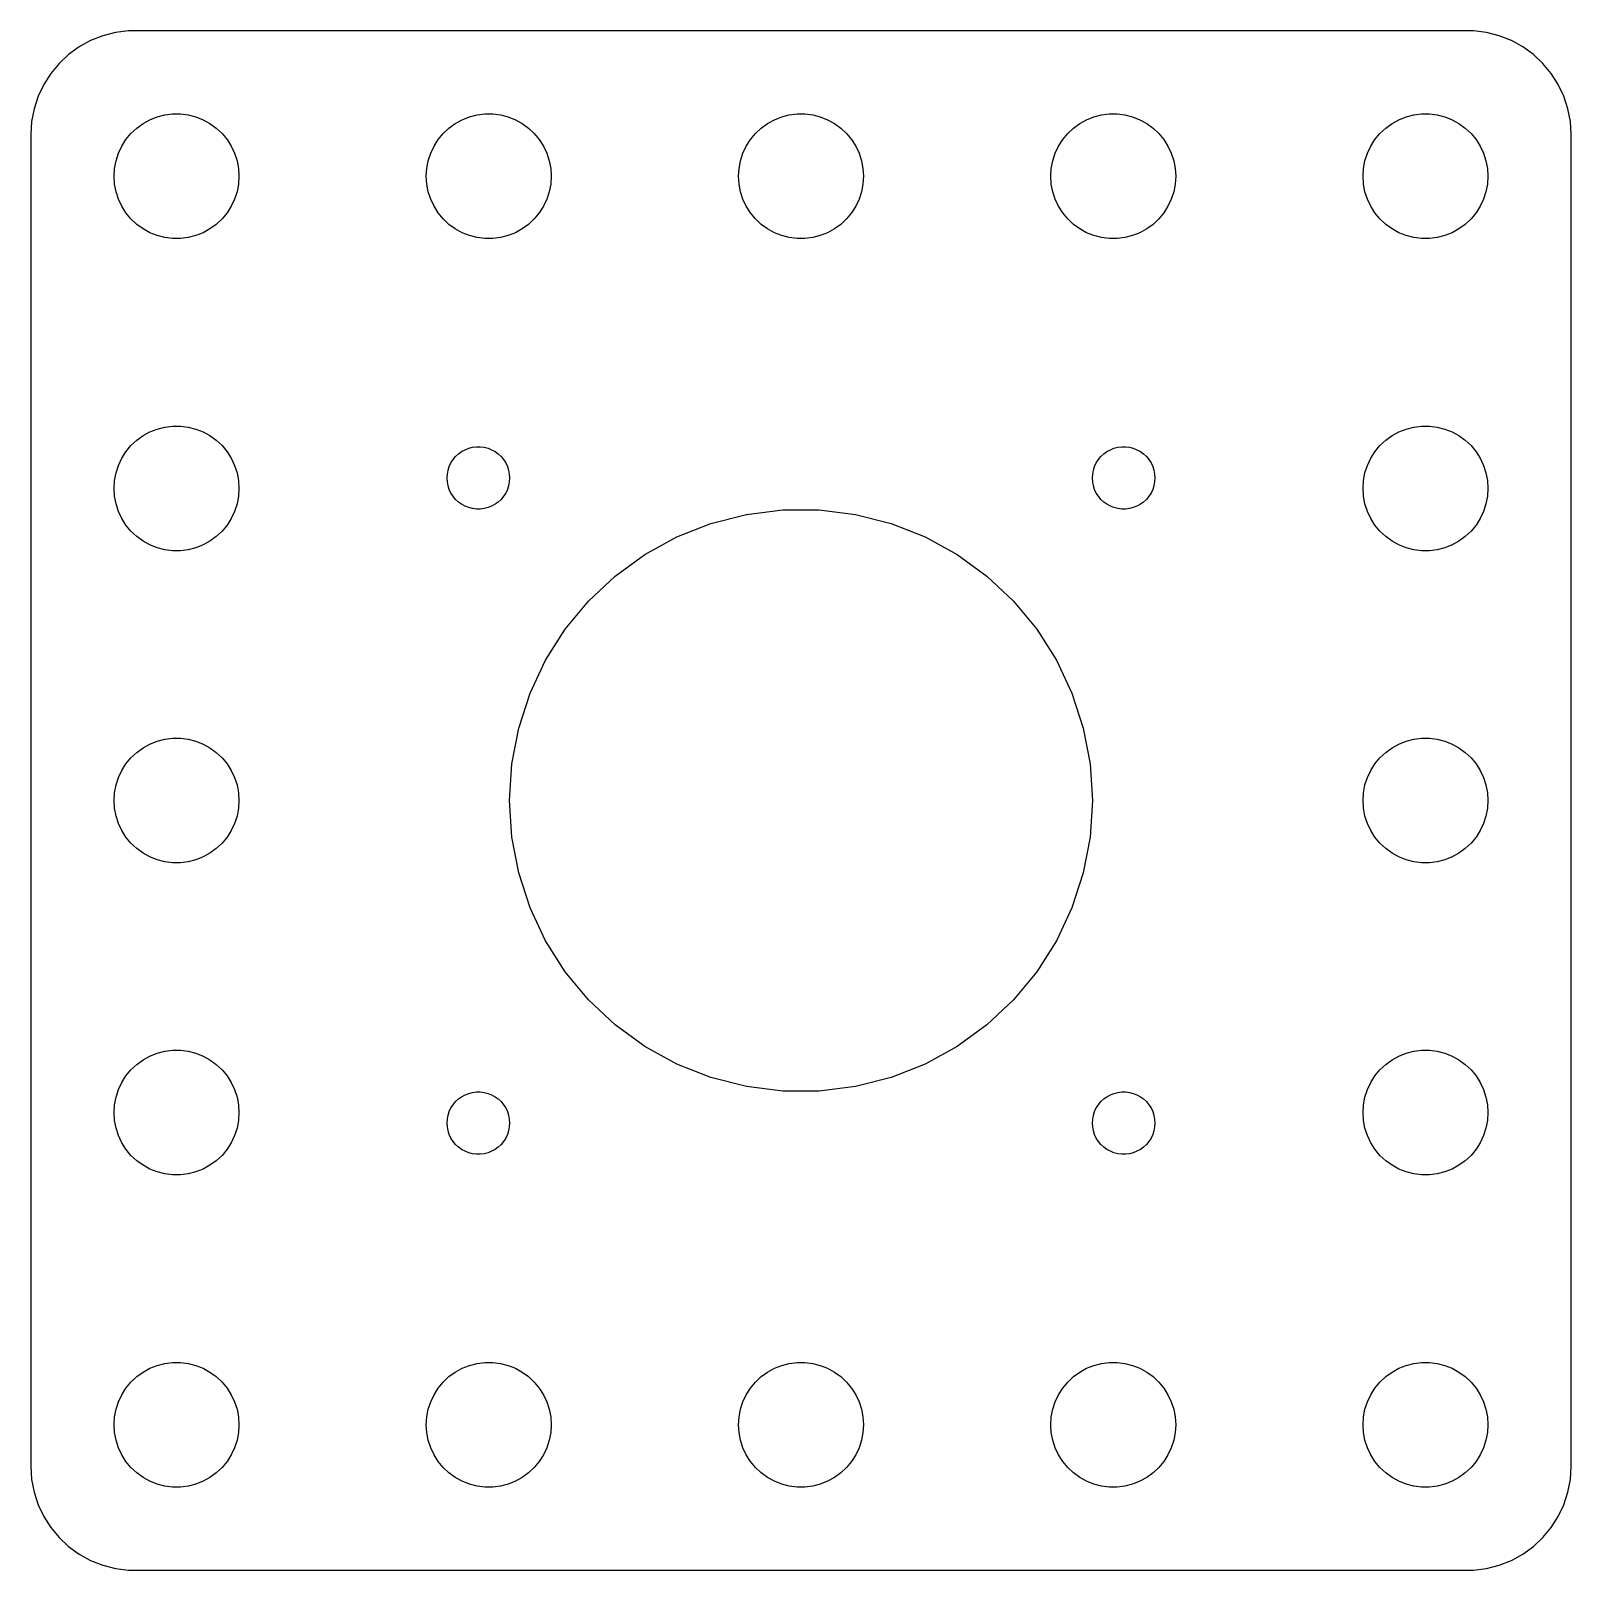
# Model space of a CAD drawing. Header units: metres. Extents: x -37 to 37, y 47 to 121.
import ezdxf

# ---------------------------------------------------------------- set-up
doc = ezdxf.new("R2010")
doc.units = ezdxf.units.M

msp = doc.modelspace()

# ---------------------------------------------------------------- linework, layer by layer
for p, q in [((-33.5451, 120.755), (-34.1289, 120.524)), ((-32.9369, 120.911), (-33.5451, 120.755)), ((-32.3139, 120.99), (-32.9369, 120.911)), ((32.3139, 120.99), (-32.3139, 120.99)), ((32.9369, 120.911), (32.3139, 120.99)), ((33.5451, 120.755), (32.9369, 120.911)), ((34.1289, 120.524), (33.5451, 120.755)), ((-34.6791, 120.222), (-35.1871, 119.853)), ((-34.1289, 120.524), (-34.6791, 120.222)), ((34.6791, 120.222), (34.1289, 120.524)), ((35.1871, 119.853), (34.6791, 120.222)), ((-35.6448, 119.423), (-36.0451, 118.939)), ((-35.1871, 119.853), (-35.6448, 119.423)), ((35.6448, 119.423), (35.1871, 119.853)), ((36.0451, 118.939), (35.6448, 119.423)), ((-36.3815, 118.409), (-36.6489, 117.841)), ((-36.0451, 118.939), (-36.3815, 118.409)), ((36.3815, 118.409), (36.0451, 118.939)), ((36.6489, 117.841), (36.3815, 118.409)), ((-36.6489, 117.841), (-36.8429, 117.243)), ((36.8429, 117.243), (36.6489, 117.841)), ((-36.8429, 117.243), (-36.9606, 116.627)), ((-30.927, 116.853), (-30.5621, 116.947)), ((-30.5621, 116.947), (-30.1884, 116.994)), ((-30.1884, 116.994), (-29.8116, 116.994)), ((-29.8116, 116.994), (-29.4379, 116.947)), ((-29.4379, 116.947), (-29.0729, 116.853)), ((-15.927, 116.853), (-15.5621, 116.947)), ((-15.5621, 116.947), (-15.1884, 116.994)), ((-15.1884, 116.994), (-14.8116, 116.994)), ((-14.8116, 116.994), (-14.4379, 116.947)), ((-14.4379, 116.947), (-14.0729, 116.853)), ((-0.92705, 116.853), (-0.56213, 116.947)), ((-0.56213, 116.947), (-0.18837, 116.994)), ((-0.18837, 116.994), (0.18837, 116.994)), ((0.18837, 116.994), (0.56213, 116.947)), ((0.56213, 116.947), (0.92705, 116.853)), ((14.0729, 116.853), (14.4379, 116.947)), ((14.4379, 116.947), (14.8116, 116.994)), ((14.8116, 116.994), (15.1884, 116.994)), ((15.1884, 116.994), (15.5621, 116.947)), ((15.5621, 116.947), (15.927, 116.853)), ((29.0729, 116.853), (29.4379, 116.947)), ((29.4379, 116.947), (29.8116, 116.994)), ((29.8116, 116.994), (30.1884, 116.994)), ((30.1884, 116.994), (30.5621, 116.947)), ((30.5621, 116.947), (30.927, 116.853)), ((36.9606, 116.627), (36.8429, 117.243)), ((-36.9606, 116.627), (-37, 116)), ((-32.1869, 116.054), (-31.9123, 116.312)), ((-31.9123, 116.312), (-31.6075, 116.533)), ((-31.6075, 116.533), (-31.2773, 116.714)), ((-31.2773, 116.714), (-30.927, 116.853)), ((-29.0729, 116.853), (-28.7227, 116.714)), ((-28.7227, 116.714), (-28.3925, 116.533)), ((-28.3925, 116.533), (-28.0877, 116.312)), ((-28.0877, 116.312), (-27.8131, 116.054)), ((-17.1869, 116.054), (-16.9123, 116.312)), ((-16.9123, 116.312), (-16.6075, 116.533)), ((-16.6075, 116.533), (-16.2773, 116.714)), ((-16.2773, 116.714), (-15.927, 116.853)), ((-14.0729, 116.853), (-13.7227, 116.714)), ((-13.7227, 116.714), (-13.3925, 116.533)), ((-13.3925, 116.533), (-13.0877, 116.312)), ((-13.0877, 116.312), (-12.8131, 116.054)), ((-2.1869, 116.054), (-1.91226, 116.312)), ((-1.91226, 116.312), (-1.60747, 116.533)), ((-1.60747, 116.533), (-1.27733, 116.714)), ((-1.27733, 116.714), (-0.92705, 116.853)), ((0.92705, 116.853), (1.27733, 116.714)), ((1.27733, 116.714), (1.60747, 116.533)), ((1.60747, 116.533), (1.91226, 116.312)), ((1.91226, 116.312), (2.1869, 116.054)), ((12.8131, 116.054), (13.0877, 116.312)), ((13.0877, 116.312), (13.3925, 116.533)), ((13.3925, 116.533), (13.7227, 116.714)), ((13.7227, 116.714), (14.0729, 116.853)), ((15.927, 116.853), (16.2773, 116.714)), ((16.2773, 116.714), (16.6075, 116.533)), ((16.6075, 116.533), (16.9123, 116.312)), ((16.9123, 116.312), (17.1869, 116.054)), ((27.8131, 116.054), (28.0877, 116.312)), ((28.0877, 116.312), (28.3925, 116.533)), ((28.3925, 116.533), (28.7227, 116.714)), ((28.7227, 116.714), (29.0729, 116.853)), ((30.927, 116.853), (31.2773, 116.714)), ((31.2773, 116.714), (31.6075, 116.533)), ((31.6075, 116.533), (31.9123, 116.312)), ((31.9123, 116.312), (32.1869, 116.054)), ((37, 116), (36.9606, 116.627)), ((-37, 116), (-37, 52)), ((-32.7893, 115.104), (-32.6289, 115.445)), ((-32.6289, 115.445), (-32.427, 115.763)), ((-32.427, 115.763), (-32.1869, 116.054)), ((-27.8131, 116.054), (-27.5729, 115.763)), ((-27.5729, 115.763), (-27.3711, 115.445)), ((-27.3711, 115.445), (-27.2107, 115.104)), ((-17.7893, 115.104), (-17.6289, 115.445)), ((-17.6289, 115.445), (-17.427, 115.763)), ((-17.427, 115.763), (-17.1869, 116.054)), ((-12.8131, 116.054), (-12.5729, 115.763)), ((-12.5729, 115.763), (-12.3711, 115.445)), ((-12.3711, 115.445), (-12.2107, 115.104)), ((-2.78932, 115.104), (-2.62891, 115.445)), ((-2.62891, 115.445), (-2.42705, 115.763)), ((-2.42705, 115.763), (-2.1869, 116.054)), ((2.1869, 116.054), (2.42705, 115.763)), ((2.42705, 115.763), (2.62891, 115.445)), ((2.62891, 115.445), (2.78932, 115.104)), ((12.2107, 115.104), (12.3711, 115.445)), ((12.3711, 115.445), (12.5729, 115.763)), ((12.5729, 115.763), (12.8131, 116.054)), ((17.1869, 116.054), (17.427, 115.763)), ((17.427, 115.763), (17.6289, 115.445)), ((17.6289, 115.445), (17.7893, 115.104)), ((27.2107, 115.104), (27.3711, 115.445)), ((27.3711, 115.445), (27.5729, 115.763)), ((27.5729, 115.763), (27.8131, 116.054)), ((32.1869, 116.054), (32.427, 115.763)), ((32.427, 115.763), (32.6289, 115.445)), ((32.6289, 115.445), (32.7893, 115.104)), ((37, 52), (37, 116)), ((-32.9763, 114.376), (-32.9057, 114.746)), ((-32.9057, 114.746), (-32.7893, 115.104)), ((-27.2107, 115.104), (-27.0942, 114.746)), ((-27.0942, 114.746), (-27.0237, 114.376)), ((-17.9763, 114.376), (-17.9057, 114.746)), ((-17.9057, 114.746), (-17.7893, 115.104)), ((-12.2107, 115.104), (-12.0942, 114.746)), ((-12.0942, 114.746), (-12.0237, 114.376)), ((-2.97633, 114.376), (-2.90575, 114.746)), ((-2.90575, 114.746), (-2.78932, 115.104)), ((2.78932, 115.104), (2.90575, 114.746)), ((2.90575, 114.746), (2.97633, 114.376)), ((12.0237, 114.376), (12.0942, 114.746)), ((12.0942, 114.746), (12.2107, 115.104)), ((17.7893, 115.104), (17.9057, 114.746)), ((17.9057, 114.746), (17.9763, 114.376)), ((27.0237, 114.376), (27.0942, 114.746)), ((27.0942, 114.746), (27.2107, 115.104)), ((32.7893, 115.104), (32.9057, 114.746)), ((32.9057, 114.746), (32.9763, 114.376)), ((-33, 114), (-32.9763, 114.376)), ((-32.9763, 113.624), (-33, 114)), ((-27.0237, 114.376), (-27, 114)), ((-27, 114), (-27.0237, 113.624)), ((-18, 114), (-17.9763, 114.376)), ((-17.9763, 113.624), (-18, 114)), ((-12.0237, 114.376), (-12, 114)), ((-12, 114), (-12.0237, 113.624)), ((-3, 114), (-2.97633, 114.376)), ((-2.97633, 113.624), (-3, 114)), ((2.97633, 114.376), (3, 114)), ((3, 114), (2.97633, 113.624)), ((12, 114), (12.0237, 114.376)), ((12.0237, 113.624), (12, 114)), ((17.9763, 114.376), (18, 114)), ((18, 114), (17.9763, 113.624)), ((27, 114), (27.0237, 114.376)), ((27.0237, 113.624), (27, 114)), ((32.9763, 114.376), (33, 114)), ((33, 114), (32.9763, 113.624)), ((-32.9057, 113.254), (-32.9763, 113.624)), ((-32.7893, 112.896), (-32.9057, 113.254)), ((-27.0942, 113.254), (-27.2107, 112.896)), ((-27.0237, 113.624), (-27.0942, 113.254)), ((-17.9057, 113.254), (-17.9763, 113.624)), ((-17.7893, 112.896), (-17.9057, 113.254)), ((-12.0942, 113.254), (-12.2107, 112.896)), ((-12.0237, 113.624), (-12.0942, 113.254)), ((-2.90575, 113.254), (-2.97633, 113.624)), ((-2.78932, 112.896), (-2.90575, 113.254)), ((2.90575, 113.254), (2.78932, 112.896)), ((2.97633, 113.624), (2.90575, 113.254)), ((12.0942, 113.254), (12.0237, 113.624)), ((12.2107, 112.896), (12.0942, 113.254)), ((17.9057, 113.254), (17.7893, 112.896)), ((17.9763, 113.624), (17.9057, 113.254)), ((27.0942, 113.254), (27.0237, 113.624)), ((27.2107, 112.896), (27.0942, 113.254)), ((32.9057, 113.254), (32.7893, 112.896)), ((32.9763, 113.624), (32.9057, 113.254)), ((-32.6289, 112.555), (-32.7893, 112.896)), ((-32.427, 112.237), (-32.6289, 112.555)), ((-27.3711, 112.555), (-27.5729, 112.237)), ((-27.2107, 112.896), (-27.3711, 112.555)), ((-17.6289, 112.555), (-17.7893, 112.896)), ((-17.427, 112.237), (-17.6289, 112.555)), ((-12.3711, 112.555), (-12.5729, 112.237)), ((-12.2107, 112.896), (-12.3711, 112.555)), ((-2.62891, 112.555), (-2.78932, 112.896)), ((-2.42705, 112.237), (-2.62891, 112.555)), ((2.62891, 112.555), (2.42705, 112.237)), ((2.78932, 112.896), (2.62891, 112.555)), ((12.3711, 112.555), (12.2107, 112.896)), ((12.5729, 112.237), (12.3711, 112.555)), ((17.6289, 112.555), (17.427, 112.237)), ((17.7893, 112.896), (17.6289, 112.555)), ((27.3711, 112.555), (27.2107, 112.896)), ((27.5729, 112.237), (27.3711, 112.555)), ((32.6289, 112.555), (32.427, 112.237)), ((32.7893, 112.896), (32.6289, 112.555)), ((-32.1869, 111.946), (-32.427, 112.237)), ((-31.9123, 111.688), (-32.1869, 111.946)), ((-27.8131, 111.946), (-28.0877, 111.688)), ((-27.5729, 112.237), (-27.8131, 111.946)), ((-17.1869, 111.946), (-17.427, 112.237)), ((-16.9123, 111.688), (-17.1869, 111.946)), ((-12.8131, 111.946), (-13.0877, 111.688)), ((-12.5729, 112.237), (-12.8131, 111.946)), ((-2.1869, 111.946), (-2.42705, 112.237)), ((-1.91226, 111.688), (-2.1869, 111.946)), ((2.1869, 111.946), (1.91226, 111.688)), ((2.42705, 112.237), (2.1869, 111.946)), ((12.8131, 111.946), (12.5729, 112.237)), ((13.0877, 111.688), (12.8131, 111.946)), ((17.1869, 111.946), (16.9123, 111.688)), ((17.427, 112.237), (17.1869, 111.946)), ((27.8131, 111.946), (27.5729, 112.237)), ((28.0877, 111.688), (27.8131, 111.946)), ((32.1869, 111.946), (31.9123, 111.688)), ((32.427, 112.237), (32.1869, 111.946)), ((-31.6075, 111.467), (-31.9123, 111.688)), ((-31.2773, 111.286), (-31.6075, 111.467)), ((-30.927, 111.147), (-31.2773, 111.286)), ((-30.5621, 111.053), (-30.927, 111.147)), ((-30.1884, 111.006), (-30.5621, 111.053)), ((-29.8116, 111.006), (-30.1884, 111.006)), ((-29.4379, 111.053), (-29.8116, 111.006)), ((-29.0729, 111.147), (-29.4379, 111.053)), ((-28.7227, 111.286), (-29.0729, 111.147)), ((-28.3925, 111.467), (-28.7227, 111.286)), ((-28.0877, 111.688), (-28.3925, 111.467)), ((-16.6075, 111.467), (-16.9123, 111.688)), ((-16.2773, 111.286), (-16.6075, 111.467)), ((-15.927, 111.147), (-16.2773, 111.286)), ((-15.5621, 111.053), (-15.927, 111.147)), ((-15.1884, 111.006), (-15.5621, 111.053)), ((-14.8116, 111.006), (-15.1884, 111.006)), ((-14.4379, 111.053), (-14.8116, 111.006)), ((-14.0729, 111.147), (-14.4379, 111.053)), ((-13.7227, 111.286), (-14.0729, 111.147)), ((-13.3925, 111.467), (-13.7227, 111.286)), ((-13.0877, 111.688), (-13.3925, 111.467)), ((-1.60747, 111.467), (-1.91226, 111.688)), ((-1.27733, 111.286), (-1.60747, 111.467)), ((-0.92705, 111.147), (-1.27733, 111.286)), ((-0.56213, 111.053), (-0.92705, 111.147)), ((-0.18837, 111.006), (-0.56213, 111.053)), ((0.18837, 111.006), (-0.18837, 111.006)), ((0.56213, 111.053), (0.18837, 111.006)), ((0.92705, 111.147), (0.56213, 111.053)), ((1.27733, 111.286), (0.92705, 111.147)), ((1.60747, 111.467), (1.27733, 111.286)), ((1.91226, 111.688), (1.60747, 111.467)), ((13.3925, 111.467), (13.0877, 111.688)), ((13.7227, 111.286), (13.3925, 111.467)), ((14.0729, 111.147), (13.7227, 111.286)), ((14.4379, 111.053), (14.0729, 111.147)), ((14.8116, 111.006), (14.4379, 111.053)), ((15.1884, 111.006), (14.8116, 111.006)), ((15.5621, 111.053), (15.1884, 111.006)), ((15.927, 111.147), (15.5621, 111.053)), ((16.2773, 111.286), (15.927, 111.147)), ((16.6075, 111.467), (16.2773, 111.286)), ((16.9123, 111.688), (16.6075, 111.467)), ((28.3925, 111.467), (28.0877, 111.688)), ((28.7227, 111.286), (28.3925, 111.467)), ((29.0729, 111.147), (28.7227, 111.286)), ((29.4379, 111.053), (29.0729, 111.147)), ((29.8116, 111.006), (29.4379, 111.053)), ((30.1884, 111.006), (29.8116, 111.006)), ((30.5621, 111.053), (30.1884, 111.006)), ((30.927, 111.147), (30.5621, 111.053)), ((31.2773, 111.286), (30.927, 111.147)), ((31.6075, 111.467), (31.2773, 111.286)), ((31.9123, 111.688), (31.6075, 111.467)), ((-31.9123, 101.312), (-31.6075, 101.533)), ((-31.6075, 101.533), (-31.2773, 101.714)), ((-31.2773, 101.714), (-30.927, 101.853)), ((-30.927, 101.853), (-30.5621, 101.947)), ((-30.5621, 101.947), (-30.1884, 101.994)), ((-30.1884, 101.994), (-29.8116, 101.994)), ((-29.8116, 101.994), (-29.4379, 101.947)), ((-29.4379, 101.947), (-29.0729, 101.853)), ((-29.0729, 101.853), (-28.7227, 101.714)), ((-28.7227, 101.714), (-28.3925, 101.533)), ((-28.3925, 101.533), (-28.0877, 101.312)), ((28.0877, 101.312), (28.3925, 101.533)), ((28.3925, 101.533), (28.7227, 101.714)), ((28.7227, 101.714), (29.0729, 101.853)), ((29.0729, 101.853), (29.4379, 101.947)), ((29.4379, 101.947), (29.8116, 101.994)), ((29.8116, 101.994), (30.1884, 101.994)), ((30.1884, 101.994), (30.5621, 101.947)), ((30.5621, 101.947), (30.927, 101.853)), ((30.927, 101.853), (31.2773, 101.714)), ((31.2773, 101.714), (31.6075, 101.533)), ((31.6075, 101.533), (31.9123, 101.312)), ((-32.6289, 100.445), (-32.427, 100.763)), ((-32.427, 100.763), (-32.1869, 101.054)), ((-32.1869, 101.054), (-31.9123, 101.312)), ((-28.0877, 101.312), (-27.8131, 101.054)), ((-27.8131, 101.054), (-27.5729, 100.763)), ((-27.5729, 100.763), (-27.3711, 100.445)), ((-16.5934, 100.527), (-16.4561, 100.656)), ((-16.4561, 100.656), (-16.3037, 100.766)), ((-16.3037, 100.766), (-16.1387, 100.857)), ((-16.1387, 100.857), (-15.9635, 100.927)), ((-15.9635, 100.927), (-15.7811, 100.973)), ((-15.7811, 100.973), (-15.5942, 100.997)), ((-15.5942, 100.997), (-15.4058, 100.997)), ((-15.4058, 100.997), (-15.2189, 100.973)), ((-15.2189, 100.973), (-15.0365, 100.927)), ((-15.0365, 100.927), (-14.8613, 100.857)), ((-14.8613, 100.857), (-14.6963, 100.766)), ((-14.6963, 100.766), (-14.5439, 100.656)), ((-14.5439, 100.656), (-14.4065, 100.527)), ((14.4065, 100.527), (14.5439, 100.656)), ((14.5439, 100.656), (14.6963, 100.766)), ((14.6963, 100.766), (14.8613, 100.857)), ((14.8613, 100.857), (15.0365, 100.927)), ((15.0365, 100.927), (15.2189, 100.973)), ((15.2189, 100.973), (15.4058, 100.997)), ((15.4058, 100.997), (15.5942, 100.997)), ((15.5942, 100.997), (15.7811, 100.973)), ((15.7811, 100.973), (15.9635, 100.927)), ((15.9635, 100.927), (16.1387, 100.857)), ((16.1387, 100.857), (16.3037, 100.766)), ((16.3037, 100.766), (16.4561, 100.656)), ((16.4561, 100.656), (16.5934, 100.527)), ((27.3711, 100.445), (27.5729, 100.763)), ((27.5729, 100.763), (27.8131, 101.054)), ((27.8131, 101.054), (28.0877, 101.312)), ((31.9123, 101.312), (32.1869, 101.054)), ((32.1869, 101.054), (32.427, 100.763)), ((32.427, 100.763), (32.6289, 100.445)), ((-32.9057, 99.7461), (-32.7893, 100.104)), ((-32.7893, 100.104), (-32.6289, 100.445)), ((-27.3711, 100.445), (-27.2107, 100.104)), ((-27.2107, 100.104), (-27.0942, 99.7461)), ((-16.9529, 99.873), (-16.8947, 100.052)), ((-16.8947, 100.052), (-16.8145, 100.223)), ((-16.8145, 100.223), (-16.7135, 100.382)), ((-16.7135, 100.382), (-16.5934, 100.527)), ((-14.4065, 100.527), (-14.2865, 100.382)), ((-14.2865, 100.382), (-14.1855, 100.223)), ((-14.1855, 100.223), (-14.1053, 100.052)), ((-14.1053, 100.052), (-14.0471, 99.873)), ((14.0471, 99.873), (14.1053, 100.052)), ((14.1053, 100.052), (14.1855, 100.223)), ((14.1855, 100.223), (14.2865, 100.382)), ((14.2865, 100.382), (14.4065, 100.527)), ((16.5934, 100.527), (16.7135, 100.382)), ((16.7135, 100.382), (16.8145, 100.223)), ((16.8145, 100.223), (16.8947, 100.052)), ((16.8947, 100.052), (16.9529, 99.873)), ((27.0942, 99.7461), (27.2107, 100.104)), ((27.2107, 100.104), (27.3711, 100.445)), ((32.6289, 100.445), (32.7893, 100.104)), ((32.7893, 100.104), (32.9057, 99.7461)), ((-33, 99), (-32.9763, 99.376)), ((-32.9763, 99.376), (-32.9057, 99.7461)), ((-27.0942, 99.7461), (-27.0237, 99.376)), ((-27.0237, 99.376), (-27, 99)), ((-17, 99.5), (-16.9882, 99.688)), ((-16.9882, 99.312), (-17, 99.5)), ((-16.9882, 99.688), (-16.9529, 99.873)), ((-16.9529, 99.127), (-16.9882, 99.312)), ((-14.0471, 99.873), (-14.0118, 99.688)), ((-14.0118, 99.312), (-14.0471, 99.127)), ((-14.0118, 99.688), (-14, 99.5)), ((-14, 99.5), (-14.0118, 99.312)), ((14, 99.5), (14.0118, 99.688)), ((14.0118, 99.312), (14, 99.5)), ((14.0118, 99.688), (14.0471, 99.873)), ((14.0471, 99.127), (14.0118, 99.312)), ((16.9529, 99.873), (16.9882, 99.688)), ((16.9882, 99.312), (16.9529, 99.127)), ((16.9882, 99.688), (17, 99.5)), ((17, 99.5), (16.9882, 99.312)), ((27, 99), (27.0237, 99.376)), ((27.0237, 99.376), (27.0942, 99.7461)), ((32.9057, 99.7461), (32.9763, 99.376)), ((32.9763, 99.376), (33, 99)), ((-32.9763, 98.624), (-33, 99)), ((-32.9057, 98.2539), (-32.9763, 98.624)), ((-27.0237, 98.624), (-27.0942, 98.2539)), ((-27, 99), (-27.0237, 98.624)), ((-16.8947, 98.9478), (-16.9529, 99.127)), ((-16.8145, 98.7774), (-16.8947, 98.9478)), ((-16.7135, 98.6183), (-16.8145, 98.7774)), ((-16.5934, 98.4732), (-16.7135, 98.6183)), ((-16.4561, 98.3442), (-16.5934, 98.4732)), ((-14.4065, 98.4732), (-14.5439, 98.3442)), ((-14.2865, 98.6183), (-14.4065, 98.4732)), ((-14.1855, 98.7774), (-14.2865, 98.6183)), ((-14.1053, 98.9478), (-14.1855, 98.7774)), ((-14.0471, 99.127), (-14.1053, 98.9478)), ((14.1053, 98.9478), (14.0471, 99.127)), ((14.1855, 98.7774), (14.1053, 98.9478)), ((14.2865, 98.6183), (14.1855, 98.7774)), ((14.4065, 98.4732), (14.2865, 98.6183)), ((14.5439, 98.3442), (14.4065, 98.4732)), ((16.5934, 98.4732), (16.4561, 98.3442)), ((16.7135, 98.6183), (16.5934, 98.4732)), ((16.8145, 98.7774), (16.7135, 98.6183)), ((16.8947, 98.9478), (16.8145, 98.7774)), ((16.9529, 99.127), (16.8947, 98.9478)), ((27.0237, 98.624), (27, 99)), ((27.0942, 98.2539), (27.0237, 98.624)), ((32.9763, 98.624), (32.9057, 98.2539)), ((33, 99), (32.9763, 98.624)), ((-32.7893, 97.8956), (-32.9057, 98.2539)), ((-32.6289, 97.5547), (-32.7893, 97.8956)), ((-27.2107, 97.8956), (-27.3711, 97.5547)), ((-27.0942, 98.2539), (-27.2107, 97.8956)), ((-16.3037, 98.2335), (-16.4561, 98.3442)), ((-16.1387, 98.1427), (-16.3037, 98.2335)), ((-15.9635, 98.0734), (-16.1387, 98.1427)), ((-15.7811, 98.0266), (-15.9635, 98.0734)), ((-15.5942, 98.0029), (-15.7811, 98.0266)), ((-15.4058, 98.0029), (-15.5942, 98.0029)), ((-15.2189, 98.0266), (-15.4058, 98.0029)), ((-15.0365, 98.0734), (-15.2189, 98.0266)), ((-14.8613, 98.1427), (-15.0365, 98.0734)), ((-14.6963, 98.2335), (-14.8613, 98.1427)), ((-14.5439, 98.3442), (-14.6963, 98.2335)), ((-4.32623, 97.3148), (-2.62334, 97.752)), ((-2.62334, 97.752), (-0.87906, 97.9724)), ((-0.87906, 97.9724), (0.87906, 97.9724)), ((0.87906, 97.9724), (2.62334, 97.752)), ((2.62334, 97.752), (4.32623, 97.3148)), ((14.6963, 98.2335), (14.5439, 98.3442)), ((14.8613, 98.1427), (14.6963, 98.2335)), ((15.0365, 98.0734), (14.8613, 98.1427)), ((15.2189, 98.0266), (15.0365, 98.0734)), ((15.4058, 98.0029), (15.2189, 98.0266)), ((15.5942, 98.0029), (15.4058, 98.0029)), ((15.7811, 98.0266), (15.5942, 98.0029)), ((15.9635, 98.0734), (15.7811, 98.0266)), ((16.1387, 98.1427), (15.9635, 98.0734)), ((16.3037, 98.2335), (16.1387, 98.1427)), ((16.4561, 98.3442), (16.3037, 98.2335)), ((27.2107, 97.8956), (27.0942, 98.2539)), ((27.3711, 97.5547), (27.2107, 97.8956)), ((32.7893, 97.8956), (32.6289, 97.5547)), ((32.9057, 98.2539), (32.7893, 97.8956)), ((-32.427, 97.2366), (-32.6289, 97.5547)), ((-32.1869, 96.9464), (-32.427, 97.2366)), ((-31.9123, 96.6884), (-32.1869, 96.9464)), ((-27.8131, 96.9464), (-28.0877, 96.6884)), ((-27.5729, 97.2366), (-27.8131, 96.9464)), ((-27.3711, 97.5547), (-27.5729, 97.2366)), ((-5.96091, 96.6676), (-4.32623, 97.3148)), ((4.32623, 97.3148), (5.96091, 96.6676)), ((27.5729, 97.2366), (27.3711, 97.5547)), ((27.8131, 96.9464), (27.5729, 97.2366)), ((28.0877, 96.6884), (27.8131, 96.9464)), ((32.1869, 96.9464), (31.9123, 96.6884)), ((32.427, 97.2366), (32.1869, 96.9464)), ((32.6289, 97.5547), (32.427, 97.2366)), ((-31.6075, 96.467), (-31.9123, 96.6884)), ((-31.2773, 96.2855), (-31.6075, 96.467)), ((-30.927, 96.1468), (-31.2773, 96.2855)), ((-28.7227, 96.2855), (-29.0729, 96.1468)), ((-28.3925, 96.467), (-28.7227, 96.2855)), ((-28.0877, 96.6884), (-28.3925, 96.467)), ((-7.50157, 95.8206), (-5.96091, 96.6676)), ((5.96091, 96.6676), (7.50157, 95.8206)), ((28.3925, 96.467), (28.0877, 96.6884)), ((28.7227, 96.2855), (28.3925, 96.467)), ((29.0729, 96.1468), (28.7227, 96.2855)), ((31.2773, 96.2855), (30.927, 96.1468)), ((31.6075, 96.467), (31.2773, 96.2855)), ((31.9123, 96.6884), (31.6075, 96.467)), ((-30.5621, 96.0531), (-30.927, 96.1468)), ((-30.1884, 96.0059), (-30.5621, 96.0531)), ((-29.8116, 96.0059), (-30.1884, 96.0059)), ((-29.4379, 96.0531), (-29.8116, 96.0059)), ((-29.0729, 96.1468), (-29.4379, 96.0531)), ((-8.92393, 94.7872), (-7.50157, 95.8206)), ((7.50157, 95.8206), (8.92393, 94.7872)), ((29.4379, 96.0531), (29.0729, 96.1468)), ((29.8116, 96.0059), (29.4379, 96.0531)), ((30.1884, 96.0059), (29.8116, 96.0059)), ((30.5621, 96.0531), (30.1884, 96.0059)), ((30.927, 96.1468), (30.5621, 96.0531)), ((-10.2056, 93.5836), (-8.92393, 94.7872)), ((8.92393, 94.7872), (10.2056, 93.5836)), ((-11.3262, 92.229), (-10.2056, 93.5836)), ((10.2056, 93.5836), (11.3262, 92.229)), ((-12.2683, 90.7445), (-11.3262, 92.229)), ((11.3262, 92.229), (12.2683, 90.7445)), ((-13.0169, 89.1537), (-12.2683, 90.7445)), ((12.2683, 90.7445), (13.0169, 89.1537)), ((-13.5602, 87.4816), (-13.0169, 89.1537)), ((13.0169, 89.1537), (13.5602, 87.4816)), ((-13.8896, 85.7547), (-13.5602, 87.4816)), ((13.5602, 87.4816), (13.8896, 85.7547)), ((-31.6075, 86.533), (-31.2773, 86.7145)), ((-31.2773, 86.7145), (-30.927, 86.8532)), ((-30.927, 86.8532), (-30.5621, 86.9469)), ((-30.5621, 86.9469), (-30.1884, 86.9941)), ((-30.1884, 86.9941), (-29.8116, 86.9941)), ((-29.8116, 86.9941), (-29.4379, 86.9469)), ((-29.4379, 86.9469), (-29.0729, 86.8532)), ((-29.0729, 86.8532), (-28.7227, 86.7145)), ((-28.7227, 86.7145), (-28.3925, 86.533)), ((28.3925, 86.533), (28.7227, 86.7145)), ((28.7227, 86.7145), (29.0729, 86.8532)), ((29.0729, 86.8532), (29.4379, 86.9469)), ((29.4379, 86.9469), (29.8116, 86.9941)), ((29.8116, 86.9941), (30.1884, 86.9941)), ((30.1884, 86.9941), (30.5621, 86.9469)), ((30.5621, 86.9469), (30.927, 86.8532)), ((30.927, 86.8532), (31.2773, 86.7145)), ((31.2773, 86.7145), (31.6075, 86.533)), ((-32.427, 85.7634), (-32.1869, 86.0536)), ((-32.1869, 86.0536), (-31.9123, 86.3115)), ((-31.9123, 86.3115), (-31.6075, 86.533)), ((-28.3925, 86.533), (-28.0877, 86.3115)), ((-28.0877, 86.3115), (-27.8131, 86.0536)), ((-27.8131, 86.0536), (-27.5729, 85.7634)), ((27.5729, 85.7634), (27.8131, 86.0536)), ((27.8131, 86.0536), (28.0877, 86.3115)), ((28.0877, 86.3115), (28.3925, 86.533)), ((31.6075, 86.533), (31.9123, 86.3115)), ((31.9123, 86.3115), (32.1869, 86.0536)), ((32.1869, 86.0536), (32.427, 85.7634)), ((-32.9057, 84.7461), (-32.7893, 85.1044)), ((-32.7893, 85.1044), (-32.6289, 85.4453)), ((-32.6289, 85.4453), (-32.427, 85.7634)), ((-27.5729, 85.7634), (-27.3711, 85.4453)), ((-27.3711, 85.4453), (-27.2107, 85.1044)), ((-27.2107, 85.1044), (-27.0942, 84.7461)), ((-14, 84), (-13.8896, 85.7547)), ((13.8896, 85.7547), (14, 84)), ((27.0942, 84.7461), (27.2107, 85.1044)), ((27.2107, 85.1044), (27.3711, 85.4453)), ((27.3711, 85.4453), (27.5729, 85.7634)), ((32.427, 85.7634), (32.6289, 85.4453)), ((32.6289, 85.4453), (32.7893, 85.1044)), ((32.7893, 85.1044), (32.9057, 84.7461)), ((-33, 84), (-32.9763, 84.376)), ((-32.9763, 84.376), (-32.9057, 84.7461)), ((-27.0942, 84.7461), (-27.0237, 84.376)), ((-27.0237, 84.376), (-27, 84)), ((27, 84), (27.0237, 84.376)), ((27.0237, 84.376), (27.0942, 84.7461)), ((32.9057, 84.7461), (32.9763, 84.376)), ((32.9763, 84.376), (33, 84)), ((-32.9763, 83.624), (-33, 84)), ((-32.9057, 83.2539), (-32.9763, 83.624)), ((-27.0237, 83.624), (-27.0942, 83.2539)), ((-27, 84), (-27.0237, 83.624)), ((-13.8896, 82.2453), (-14, 84)), ((14, 84), (13.8896, 82.2453)), ((27.0237, 83.624), (27, 84)), ((27.0942, 83.2539), (27.0237, 83.624)), ((32.9763, 83.624), (32.9057, 83.2539)), ((33, 84), (32.9763, 83.624)), ((-32.7893, 82.8956), (-32.9057, 83.2539)), ((-32.6289, 82.5547), (-32.7893, 82.8956)), ((-27.2107, 82.8956), (-27.3711, 82.5547)), ((-27.0942, 83.2539), (-27.2107, 82.8956)), ((27.2107, 82.8956), (27.0942, 83.2539)), ((27.3711, 82.5547), (27.2107, 82.8956)), ((32.7893, 82.8956), (32.6289, 82.5547)), ((32.9057, 83.2539), (32.7893, 82.8956)), ((-32.427, 82.2366), (-32.6289, 82.5547)), ((-32.1869, 81.9464), (-32.427, 82.2366)), ((-27.5729, 82.2366), (-27.8131, 81.9464)), ((-27.3711, 82.5547), (-27.5729, 82.2366)), ((-13.5602, 80.5184), (-13.8896, 82.2453)), ((13.8896, 82.2453), (13.5602, 80.5184)), ((27.5729, 82.2366), (27.3711, 82.5547)), ((27.8131, 81.9464), (27.5729, 82.2366)), ((32.427, 82.2366), (32.1869, 81.9464)), ((32.6289, 82.5547), (32.427, 82.2366)), ((-31.9123, 81.6885), (-32.1869, 81.9464)), ((-31.6075, 81.467), (-31.9123, 81.6885)), ((-31.2773, 81.2855), (-31.6075, 81.467)), ((-28.3925, 81.467), (-28.7227, 81.2855)), ((-28.0877, 81.6885), (-28.3925, 81.467)), ((-27.8131, 81.9464), (-28.0877, 81.6885)), ((28.0877, 81.6885), (27.8131, 81.9464)), ((28.3925, 81.467), (28.0877, 81.6885)), ((28.7227, 81.2855), (28.3925, 81.467)), ((31.6075, 81.467), (31.2773, 81.2855)), ((31.9123, 81.6885), (31.6075, 81.467)), ((32.1869, 81.9464), (31.9123, 81.6885)), ((-30.927, 81.1468), (-31.2773, 81.2855)), ((-30.5621, 81.0531), (-30.927, 81.1468)), ((-30.1884, 81.0059), (-30.5621, 81.0531)), ((-29.8116, 81.0059), (-30.1884, 81.0059)), ((-29.4379, 81.0531), (-29.8116, 81.0059)), ((-29.0729, 81.1468), (-29.4379, 81.0531)), ((-28.7227, 81.2855), (-29.0729, 81.1468)), ((29.0729, 81.1468), (28.7227, 81.2855)), ((29.4379, 81.0531), (29.0729, 81.1468)), ((29.8116, 81.0059), (29.4379, 81.0531)), ((30.1884, 81.0059), (29.8116, 81.0059)), ((30.5621, 81.0531), (30.1884, 81.0059)), ((30.927, 81.1468), (30.5621, 81.0531)), ((31.2773, 81.2855), (30.927, 81.1468)), ((-13.0169, 78.8463), (-13.5602, 80.5184)), ((13.5602, 80.5184), (13.0169, 78.8463)), ((-12.2683, 77.2555), (-13.0169, 78.8463)), ((13.0169, 78.8463), (12.2683, 77.2555)), ((-11.3262, 75.771), (-12.2683, 77.2555)), ((12.2683, 77.2555), (11.3262, 75.771)), ((-10.2056, 74.4164), (-11.3262, 75.771)), ((11.3262, 75.771), (10.2056, 74.4164)), ((-8.92393, 73.2128), (-10.2056, 74.4164)), ((10.2056, 74.4164), (8.92393, 73.2128)), ((-7.50157, 72.1794), (-8.92393, 73.2128)), ((8.92393, 73.2128), (7.50157, 72.1794)), ((-31.2773, 71.7145), (-30.927, 71.8532)), ((-30.927, 71.8532), (-30.5621, 71.9469)), ((-30.5621, 71.9469), (-30.1884, 71.9941)), ((-30.1884, 71.9941), (-29.8116, 71.9941)), ((-29.8116, 71.9941), (-29.4379, 71.9469)), ((-29.4379, 71.9469), (-29.0729, 71.8532)), ((-29.0729, 71.8532), (-28.7227, 71.7145)), ((-5.96091, 71.3324), (-7.50157, 72.1794)), ((7.50157, 72.1794), (5.96091, 71.3324)), ((28.7227, 71.7145), (29.0729, 71.8532)), ((29.0729, 71.8532), (29.4379, 71.9469)), ((29.4379, 71.9469), (29.8116, 71.9941)), ((29.8116, 71.9941), (30.1884, 71.9941)), ((30.1884, 71.9941), (30.5621, 71.9469)), ((30.5621, 71.9469), (30.927, 71.8532)), ((30.927, 71.8532), (31.2773, 71.7145)), ((-32.427, 70.7634), (-32.1869, 71.0536)), ((-32.1869, 71.0536), (-31.9123, 71.3116)), ((-31.9123, 71.3116), (-31.6075, 71.533)), ((-31.6075, 71.533), (-31.2773, 71.7145)), ((-28.7227, 71.7145), (-28.3925, 71.533)), ((-28.3925, 71.533), (-28.0877, 71.3116)), ((-28.0877, 71.3116), (-27.8131, 71.0536)), ((-27.8131, 71.0536), (-27.5729, 70.7634)), ((-4.32623, 70.6852), (-5.96091, 71.3324)), ((5.96091, 71.3324), (4.32623, 70.6852)), ((27.5729, 70.7634), (27.8131, 71.0536)), ((27.8131, 71.0536), (28.0877, 71.3116)), ((28.0877, 71.3116), (28.3925, 71.533)), ((28.3925, 71.533), (28.7227, 71.7145)), ((31.2773, 71.7145), (31.6075, 71.533)), ((31.6075, 71.533), (31.9123, 71.3116)), ((31.9123, 71.3116), (32.1869, 71.0536)), ((32.1869, 71.0536), (32.427, 70.7634)), ((-32.7893, 70.1044), (-32.6289, 70.4453)), ((-32.6289, 70.4453), (-32.427, 70.7634)), ((-27.5729, 70.7634), (-27.3711, 70.4453)), ((-27.3711, 70.4453), (-27.2107, 70.1044)), ((-2.62334, 70.248), (-4.32623, 70.6852)), ((4.32623, 70.6852), (2.62334, 70.248)), ((27.2107, 70.1044), (27.3711, 70.4453)), ((27.3711, 70.4453), (27.5729, 70.7634)), ((32.427, 70.7634), (32.6289, 70.4453)), ((32.6289, 70.4453), (32.7893, 70.1044)), ((-32.9763, 69.376), (-32.9057, 69.7461)), ((-32.9057, 69.7461), (-32.7893, 70.1044)), ((-27.2107, 70.1044), (-27.0942, 69.7461)), ((-27.0942, 69.7461), (-27.0237, 69.376)), ((-16.5934, 69.5268), (-16.4561, 69.6558)), ((-16.4561, 69.6558), (-16.3037, 69.7665)), ((-16.3037, 69.7665), (-16.1387, 69.8573)), ((-16.1387, 69.8573), (-15.9635, 69.9266)), ((-15.9635, 69.9266), (-15.7811, 69.9734)), ((-15.7811, 69.9734), (-15.5942, 69.9971)), ((-15.5942, 69.9971), (-15.4058, 69.9971)), ((-15.4058, 69.9971), (-15.2189, 69.9734)), ((-15.2189, 69.9734), (-15.0365, 69.9266)), ((-15.0365, 69.9266), (-14.8613, 69.8573)), ((-14.8613, 69.8573), (-14.6963, 69.7665)), ((-14.6963, 69.7665), (-14.5439, 69.6558)), ((-14.5439, 69.6558), (-14.4065, 69.5268)), ((-0.87906, 70.0276), (-2.62334, 70.248)), ((0.87906, 70.0276), (-0.87906, 70.0276)), ((2.62334, 70.248), (0.87906, 70.0276)), ((14.4065, 69.5268), (14.5439, 69.6558)), ((14.5439, 69.6558), (14.6963, 69.7665)), ((14.6963, 69.7665), (14.8613, 69.8573)), ((14.8613, 69.8573), (15.0365, 69.9266)), ((15.0365, 69.9266), (15.2189, 69.9734)), ((15.2189, 69.9734), (15.4058, 69.9971)), ((15.4058, 69.9971), (15.5942, 69.9971)), ((15.5942, 69.9971), (15.7811, 69.9734)), ((15.7811, 69.9734), (15.9635, 69.9266)), ((15.9635, 69.9266), (16.1387, 69.8573)), ((16.1387, 69.8573), (16.3037, 69.7665)), ((16.3037, 69.7665), (16.4561, 69.6558)), ((16.4561, 69.6558), (16.5934, 69.5268)), ((27.0237, 69.376), (27.0942, 69.7461)), ((27.0942, 69.7461), (27.2107, 70.1044)), ((32.7893, 70.1044), (32.9057, 69.7461)), ((32.9057, 69.7461), (32.9763, 69.376)), ((-33, 69), (-32.9763, 69.376)), ((-32.9763, 68.624), (-33, 69)), ((-27.0237, 69.376), (-27, 69)), ((-27, 69), (-27.0237, 68.624)), ((-16.9882, 68.688), (-16.9529, 68.873)), ((-16.9529, 68.873), (-16.8947, 69.0522)), ((-16.8947, 69.0522), (-16.8145, 69.2226)), ((-16.8145, 69.2226), (-16.7135, 69.3817)), ((-16.7135, 69.3817), (-16.5934, 69.5268)), ((-14.4065, 69.5268), (-14.2865, 69.3817)), ((-14.2865, 69.3817), (-14.1855, 69.2226)), ((-14.1855, 69.2226), (-14.1053, 69.0522)), ((-14.1053, 69.0522), (-14.0471, 68.873)), ((-14.0471, 68.873), (-14.0118, 68.688)), ((14.0118, 68.688), (14.0471, 68.873)), ((14.0471, 68.873), (14.1053, 69.0522)), ((14.1053, 69.0522), (14.1855, 69.2226)), ((14.1855, 69.2226), (14.2865, 69.3817)), ((14.2865, 69.3817), (14.4065, 69.5268)), ((16.5934, 69.5268), (16.7135, 69.3817)), ((16.7135, 69.3817), (16.8145, 69.2226)), ((16.8145, 69.2226), (16.8947, 69.0522)), ((16.8947, 69.0522), (16.9529, 68.873)), ((16.9529, 68.873), (16.9882, 68.688)), ((27, 69), (27.0237, 69.376)), ((27.0237, 68.624), (27, 69)), ((32.9763, 69.376), (33, 69)), ((33, 69), (32.9763, 68.624)), ((-32.9057, 68.2539), (-32.9763, 68.624)), ((-32.7893, 67.8956), (-32.9057, 68.2539)), ((-27.0942, 68.2539), (-27.2107, 67.8956)), ((-27.0237, 68.624), (-27.0942, 68.2539)), ((-17, 68.5), (-16.9882, 68.688)), ((-16.9882, 68.312), (-17, 68.5)), ((-16.9529, 68.127), (-16.9882, 68.312)), ((-16.8947, 67.9478), (-16.9529, 68.127)), ((-14.0471, 68.127), (-14.1053, 67.9478)), ((-14.0118, 68.312), (-14.0471, 68.127)), ((-14.0118, 68.688), (-14, 68.5)), ((-14, 68.5), (-14.0118, 68.312)), ((14, 68.5), (14.0118, 68.688)), ((14.0118, 68.312), (14, 68.5)), ((14.0471, 68.127), (14.0118, 68.312)), ((14.1053, 67.9478), (14.0471, 68.127)), ((16.9529, 68.127), (16.8947, 67.9478)), ((16.9882, 68.312), (16.9529, 68.127)), ((16.9882, 68.688), (17, 68.5)), ((17, 68.5), (16.9882, 68.312)), ((27.0942, 68.2539), (27.0237, 68.624)), ((27.2107, 67.8956), (27.0942, 68.2539)), ((32.9057, 68.2539), (32.7893, 67.8956)), ((32.9763, 68.624), (32.9057, 68.2539)), ((-32.6289, 67.5547), (-32.7893, 67.8956)), ((-32.427, 67.2366), (-32.6289, 67.5547)), ((-27.3711, 67.5547), (-27.5729, 67.2366)), ((-27.2107, 67.8956), (-27.3711, 67.5547)), ((-16.8145, 67.7774), (-16.8947, 67.9478)), ((-16.7135, 67.6183), (-16.8145, 67.7774)), ((-16.5934, 67.4732), (-16.7135, 67.6183)), ((-16.4561, 67.3442), (-16.5934, 67.4732)), ((-16.3037, 67.2335), (-16.4561, 67.3442)), ((-14.5439, 67.3442), (-14.6963, 67.2335)), ((-14.4065, 67.4732), (-14.5439, 67.3442)), ((-14.2865, 67.6183), (-14.4065, 67.4732)), ((-14.1855, 67.7774), (-14.2865, 67.6183)), ((-14.1053, 67.9478), (-14.1855, 67.7774)), ((14.1855, 67.7774), (14.1053, 67.9478)), ((14.2865, 67.6183), (14.1855, 67.7774)), ((14.4065, 67.4732), (14.2865, 67.6183)), ((14.5439, 67.3442), (14.4065, 67.4732)), ((14.6963, 67.2335), (14.5439, 67.3442)), ((16.4561, 67.3442), (16.3037, 67.2335)), ((16.5934, 67.4732), (16.4561, 67.3442)), ((16.7135, 67.6183), (16.5934, 67.4732)), ((16.8145, 67.7774), (16.7135, 67.6183)), ((16.8947, 67.9478), (16.8145, 67.7774)), ((27.3711, 67.5547), (27.2107, 67.8956)), ((27.5729, 67.2366), (27.3711, 67.5547)), ((32.6289, 67.5547), (32.427, 67.2366)), ((32.7893, 67.8956), (32.6289, 67.5547)), ((-32.1869, 66.9464), (-32.427, 67.2366)), ((-31.9123, 66.6885), (-32.1869, 66.9464)), ((-31.6075, 66.467), (-31.9123, 66.6885)), ((-28.0877, 66.6885), (-28.3925, 66.467)), ((-27.8131, 66.9464), (-28.0877, 66.6885)), ((-27.5729, 67.2366), (-27.8131, 66.9464)), ((-16.1387, 67.1428), (-16.3037, 67.2335)), ((-15.9635, 67.0734), (-16.1387, 67.1428)), ((-15.7811, 67.0266), (-15.9635, 67.0734)), ((-15.5942, 67.003), (-15.7811, 67.0266)), ((-15.4058, 67.003), (-15.5942, 67.003)), ((-15.2189, 67.0266), (-15.4058, 67.003)), ((-15.0365, 67.0734), (-15.2189, 67.0266)), ((-14.8613, 67.1428), (-15.0365, 67.0734)), ((-14.6963, 67.2335), (-14.8613, 67.1428)), ((14.8613, 67.1428), (14.6963, 67.2335)), ((15.0365, 67.0734), (14.8613, 67.1428)), ((15.2189, 67.0266), (15.0365, 67.0734)), ((15.4058, 67.003), (15.2189, 67.0266)), ((15.5942, 67.003), (15.4058, 67.003)), ((15.7811, 67.0266), (15.5942, 67.003)), ((15.9635, 67.0734), (15.7811, 67.0266)), ((16.1387, 67.1428), (15.9635, 67.0734)), ((16.3037, 67.2335), (16.1387, 67.1428)), ((27.8131, 66.9464), (27.5729, 67.2366)), ((28.0877, 66.6885), (27.8131, 66.9464)), ((28.3925, 66.467), (28.0877, 66.6885)), ((31.9123, 66.6885), (31.6075, 66.467)), ((32.1869, 66.9464), (31.9123, 66.6885)), ((32.427, 67.2366), (32.1869, 66.9464)), ((-31.2773, 66.2855), (-31.6075, 66.467)), ((-30.927, 66.1468), (-31.2773, 66.2855)), ((-30.5621, 66.0531), (-30.927, 66.1468)), ((-30.1884, 66.0059), (-30.5621, 66.0531)), ((-29.8116, 66.0059), (-30.1884, 66.0059)), ((-29.4379, 66.0531), (-29.8116, 66.0059)), ((-29.0729, 66.1468), (-29.4379, 66.0531)), ((-28.7227, 66.2855), (-29.0729, 66.1468)), ((-28.3925, 66.467), (-28.7227, 66.2855)), ((28.7227, 66.2855), (28.3925, 66.467)), ((29.0729, 66.1468), (28.7227, 66.2855)), ((29.4379, 66.0531), (29.0729, 66.1468)), ((29.8116, 66.0059), (29.4379, 66.0531)), ((30.1884, 66.0059), (29.8116, 66.0059)), ((30.5621, 66.0531), (30.1884, 66.0059)), ((30.927, 66.1468), (30.5621, 66.0531)), ((31.2773, 66.2855), (30.927, 66.1468)), ((31.6075, 66.467), (31.2773, 66.2855)), ((-30.5621, 56.9469), (-30.1884, 56.9941)), ((-30.1884, 56.9941), (-29.8116, 56.9941)), ((-29.8116, 56.9941), (-29.4379, 56.9469)), ((-15.5621, 56.9469), (-15.1884, 56.9941)), ((-15.1884, 56.9941), (-14.8116, 56.9941)), ((-14.8116, 56.9941), (-14.4379, 56.9469)), ((-0.56213, 56.9469), (-0.18837, 56.9941)), ((-0.18837, 56.9941), (0.18837, 56.9941)), ((0.18837, 56.9941), (0.56213, 56.9469)), ((14.4379, 56.9469), (14.8116, 56.9941)), ((14.8116, 56.9941), (15.1884, 56.9941)), ((15.1884, 56.9941), (15.5621, 56.9469)), ((29.4379, 56.9469), (29.8116, 56.9941)), ((29.8116, 56.9941), (30.1884, 56.9941)), ((30.1884, 56.9941), (30.5621, 56.9469)), ((-32.1869, 56.0536), (-31.9123, 56.3116)), ((-31.9123, 56.3116), (-31.6075, 56.533)), ((-31.6075, 56.533), (-31.2773, 56.7145)), ((-31.2773, 56.7145), (-30.927, 56.8532)), ((-30.927, 56.8532), (-30.5621, 56.9469)), ((-29.4379, 56.9469), (-29.0729, 56.8532)), ((-29.0729, 56.8532), (-28.7227, 56.7145)), ((-28.7227, 56.7145), (-28.3925, 56.533)), ((-28.3925, 56.533), (-28.0877, 56.3116)), ((-28.0877, 56.3116), (-27.8131, 56.0536)), ((-17.1869, 56.0536), (-16.9123, 56.3116)), ((-16.9123, 56.3116), (-16.6075, 56.533)), ((-16.6075, 56.533), (-16.2773, 56.7145)), ((-16.2773, 56.7145), (-15.927, 56.8532)), ((-15.927, 56.8532), (-15.5621, 56.9469)), ((-14.4379, 56.9469), (-14.0729, 56.8532)), ((-14.0729, 56.8532), (-13.7227, 56.7145)), ((-13.7227, 56.7145), (-13.3925, 56.533)), ((-13.3925, 56.533), (-13.0877, 56.3116)), ((-13.0877, 56.3116), (-12.8131, 56.0536)), ((-2.1869, 56.0536), (-1.91226, 56.3116)), ((-1.91226, 56.3116), (-1.60747, 56.533)), ((-1.60747, 56.533), (-1.27733, 56.7145)), ((-1.27733, 56.7145), (-0.92705, 56.8532)), ((-0.92705, 56.8532), (-0.56213, 56.9469)), ((0.56213, 56.9469), (0.92705, 56.8532)), ((0.92705, 56.8532), (1.27733, 56.7145)), ((1.27733, 56.7145), (1.60747, 56.533)), ((1.60747, 56.533), (1.91226, 56.3116)), ((1.91226, 56.3116), (2.1869, 56.0536)), ((12.8131, 56.0536), (13.0877, 56.3116)), ((13.0877, 56.3116), (13.3925, 56.533)), ((13.3925, 56.533), (13.7227, 56.7145)), ((13.7227, 56.7145), (14.0729, 56.8532)), ((14.0729, 56.8532), (14.4379, 56.9469)), ((15.5621, 56.9469), (15.927, 56.8532)), ((15.927, 56.8532), (16.2773, 56.7145)), ((16.2773, 56.7145), (16.6075, 56.533)), ((16.6075, 56.533), (16.9123, 56.3116)), ((16.9123, 56.3116), (17.1869, 56.0536)), ((27.8131, 56.0536), (28.0877, 56.3116)), ((28.0877, 56.3116), (28.3925, 56.533)), ((28.3925, 56.533), (28.7227, 56.7145)), ((28.7227, 56.7145), (29.0729, 56.8532)), ((29.0729, 56.8532), (29.4379, 56.9469)), ((30.5621, 56.9469), (30.927, 56.8532)), ((30.927, 56.8532), (31.2773, 56.7145)), ((31.2773, 56.7145), (31.6075, 56.533)), ((31.6075, 56.533), (31.9123, 56.3116)), ((31.9123, 56.3116), (32.1869, 56.0536)), ((-32.6289, 55.4453), (-32.427, 55.7634)), ((-32.427, 55.7634), (-32.1869, 56.0536)), ((-27.8131, 56.0536), (-27.5729, 55.7634)), ((-27.5729, 55.7634), (-27.3711, 55.4453)), ((-17.6289, 55.4453), (-17.427, 55.7634)), ((-17.427, 55.7634), (-17.1869, 56.0536)), ((-12.8131, 56.0536), (-12.5729, 55.7634)), ((-12.5729, 55.7634), (-12.3711, 55.4453)), ((-2.62891, 55.4453), (-2.42705, 55.7634)), ((-2.42705, 55.7634), (-2.1869, 56.0536)), ((2.1869, 56.0536), (2.42705, 55.7634)), ((2.42705, 55.7634), (2.62891, 55.4453)), ((12.3711, 55.4453), (12.5729, 55.7634)), ((12.5729, 55.7634), (12.8131, 56.0536)), ((17.1869, 56.0536), (17.427, 55.7634)), ((17.427, 55.7634), (17.6289, 55.4453)), ((27.3711, 55.4453), (27.5729, 55.7634)), ((27.5729, 55.7634), (27.8131, 56.0536)), ((32.1869, 56.0536), (32.427, 55.7634)), ((32.427, 55.7634), (32.6289, 55.4453)), ((-32.9057, 54.7461), (-32.7893, 55.1044)), ((-32.7893, 55.1044), (-32.6289, 55.4453)), ((-27.3711, 55.4453), (-27.2107, 55.1044)), ((-27.2107, 55.1044), (-27.0942, 54.7461)), ((-17.9057, 54.7461), (-17.7893, 55.1044)), ((-17.7893, 55.1044), (-17.6289, 55.4453)), ((-12.3711, 55.4453), (-12.2107, 55.1044)), ((-12.2107, 55.1044), (-12.0942, 54.7461)), ((-2.90575, 54.7461), (-2.78932, 55.1044)), ((-2.78932, 55.1044), (-2.62891, 55.4453)), ((2.62891, 55.4453), (2.78932, 55.1044)), ((2.78932, 55.1044), (2.90575, 54.7461)), ((12.0942, 54.7461), (12.2107, 55.1044)), ((12.2107, 55.1044), (12.3711, 55.4453)), ((17.6289, 55.4453), (17.7893, 55.1044)), ((17.7893, 55.1044), (17.9057, 54.7461)), ((27.0942, 54.7461), (27.2107, 55.1044)), ((27.2107, 55.1044), (27.3711, 55.4453)), ((32.6289, 55.4453), (32.7893, 55.1044)), ((32.7893, 55.1044), (32.9057, 54.7461)), ((-33, 54), (-32.9763, 54.376)), ((-32.9763, 54.376), (-32.9057, 54.7461)), ((-27.0942, 54.7461), (-27.0237, 54.376)), ((-27.0237, 54.376), (-27, 54)), ((-18, 54), (-17.9763, 54.376)), ((-17.9763, 54.376), (-17.9057, 54.7461)), ((-12.0942, 54.7461), (-12.0237, 54.376)), ((-12.0237, 54.376), (-12, 54)), ((-3, 54), (-2.97633, 54.376)), ((-2.97633, 54.376), (-2.90575, 54.7461)), ((2.90575, 54.7461), (2.97633, 54.376)), ((2.97633, 54.376), (3, 54)), ((12, 54), (12.0237, 54.376)), ((12.0237, 54.376), (12.0942, 54.7461)), ((17.9057, 54.7461), (17.9763, 54.376)), ((17.9763, 54.376), (18, 54)), ((27, 54), (27.0237, 54.376)), ((27.0237, 54.376), (27.0942, 54.7461)), ((32.9057, 54.7461), (32.9763, 54.376)), ((32.9763, 54.376), (33, 54)), ((-32.9763, 53.624), (-33, 54)), ((-32.9057, 53.2539), (-32.9763, 53.624)), ((-27.0237, 53.624), (-27.0942, 53.2539)), ((-27, 54), (-27.0237, 53.624)), ((-17.9763, 53.624), (-18, 54)), ((-17.9057, 53.2539), (-17.9763, 53.624)), ((-12.0237, 53.624), (-12.0942, 53.2539)), ((-12, 54), (-12.0237, 53.624)), ((-2.97633, 53.624), (-3, 54)), ((-2.90575, 53.2539), (-2.97633, 53.624)), ((2.97633, 53.624), (2.90575, 53.2539)), ((3, 54), (2.97633, 53.624)), ((12.0237, 53.624), (12, 54)), ((12.0942, 53.2539), (12.0237, 53.624)), ((17.9763, 53.624), (17.9057, 53.2539)), ((18, 54), (17.9763, 53.624)), ((27.0237, 53.624), (27, 54)), ((27.0942, 53.2539), (27.0237, 53.624)), ((32.9763, 53.624), (32.9057, 53.2539)), ((33, 54), (32.9763, 53.624)), ((-32.7893, 52.8956), (-32.9057, 53.2539)), ((-32.6289, 52.5547), (-32.7893, 52.8956)), ((-32.427, 52.2366), (-32.6289, 52.5547)), ((-27.3711, 52.5547), (-27.5729, 52.2366)), ((-27.2107, 52.8956), (-27.3711, 52.5547)), ((-27.0942, 53.2539), (-27.2107, 52.8956)), ((-17.7893, 52.8956), (-17.9057, 53.2539)), ((-17.6289, 52.5547), (-17.7893, 52.8956)), ((-17.427, 52.2366), (-17.6289, 52.5547)), ((-12.3711, 52.5547), (-12.5729, 52.2366)), ((-12.2107, 52.8956), (-12.3711, 52.5547)), ((-12.0942, 53.2539), (-12.2107, 52.8956)), ((-2.78932, 52.8956), (-2.90575, 53.2539)), ((-2.62891, 52.5547), (-2.78932, 52.8956)), ((-2.42705, 52.2366), (-2.62891, 52.5547)), ((2.62891, 52.5547), (2.42705, 52.2366)), ((2.78932, 52.8956), (2.62891, 52.5547)), ((2.90575, 53.2539), (2.78932, 52.8956)), ((12.2107, 52.8956), (12.0942, 53.2539)), ((12.3711, 52.5547), (12.2107, 52.8956)), ((12.5729, 52.2366), (12.3711, 52.5547)), ((17.6289, 52.5547), (17.427, 52.2366)), ((17.7893, 52.8956), (17.6289, 52.5547)), ((17.9057, 53.2539), (17.7893, 52.8956)), ((27.2107, 52.8956), (27.0942, 53.2539)), ((27.3711, 52.5547), (27.2107, 52.8956)), ((27.5729, 52.2366), (27.3711, 52.5547)), ((32.6289, 52.5547), (32.427, 52.2366)), ((32.7893, 52.8956), (32.6289, 52.5547)), ((32.9057, 53.2539), (32.7893, 52.8956)), ((-37, 52), (-36.9606, 51.3733)), ((-32.1869, 51.9464), (-32.427, 52.2366)), ((-31.9123, 51.6885), (-32.1869, 51.9464)), ((-27.8131, 51.9464), (-28.0877, 51.6885)), ((-27.5729, 52.2366), (-27.8131, 51.9464)), ((-17.1869, 51.9464), (-17.427, 52.2366)), ((-16.9123, 51.6885), (-17.1869, 51.9464)), ((-12.8131, 51.9464), (-13.0877, 51.6885)), ((-12.5729, 52.2366), (-12.8131, 51.9464)), ((-2.1869, 51.9464), (-2.42705, 52.2366)), ((-1.91226, 51.6885), (-2.1869, 51.9464)), ((2.1869, 51.9464), (1.91226, 51.6885)), ((2.42705, 52.2366), (2.1869, 51.9464)), ((12.8131, 51.9464), (12.5729, 52.2366)), ((13.0877, 51.6885), (12.8131, 51.9464)), ((17.1869, 51.9464), (16.9123, 51.6885)), ((17.427, 52.2366), (17.1869, 51.9464)), ((27.8131, 51.9464), (27.5729, 52.2366)), ((28.0877, 51.6885), (27.8131, 51.9464)), ((32.1869, 51.9464), (31.9123, 51.6885)), ((32.427, 52.2366), (32.1869, 51.9464)), ((36.9606, 51.3733), (37, 52)), ((-36.9606, 51.3733), (-36.8429, 50.7566)), ((-31.6075, 51.467), (-31.9123, 51.6885)), ((-31.2773, 51.2855), (-31.6075, 51.467)), ((-30.927, 51.1468), (-31.2773, 51.2855)), ((-30.5621, 51.0531), (-30.927, 51.1468)), ((-29.0729, 51.1468), (-29.4379, 51.0531)), ((-28.7227, 51.2855), (-29.0729, 51.1468)), ((-28.3925, 51.467), (-28.7227, 51.2855)), ((-28.0877, 51.6885), (-28.3925, 51.467)), ((-16.6075, 51.467), (-16.9123, 51.6885)), ((-16.2773, 51.2855), (-16.6075, 51.467)), ((-15.927, 51.1468), (-16.2773, 51.2855)), ((-15.5621, 51.0531), (-15.927, 51.1468)), ((-14.0729, 51.1468), (-14.4379, 51.0531)), ((-13.7227, 51.2855), (-14.0729, 51.1468)), ((-13.3925, 51.467), (-13.7227, 51.2855)), ((-13.0877, 51.6885), (-13.3925, 51.467)), ((-1.60747, 51.467), (-1.91226, 51.6885)), ((-1.27733, 51.2855), (-1.60747, 51.467)), ((-0.92705, 51.1468), (-1.27733, 51.2855)), ((-0.56213, 51.0531), (-0.92705, 51.1468)), ((0.92705, 51.1468), (0.56213, 51.0531)), ((1.27733, 51.2855), (0.92705, 51.1468)), ((1.60747, 51.467), (1.27733, 51.2855)), ((1.91226, 51.6885), (1.60747, 51.467)), ((13.3925, 51.467), (13.0877, 51.6885)), ((13.7227, 51.2855), (13.3925, 51.467)), ((14.0729, 51.1468), (13.7227, 51.2855)), ((14.4379, 51.0531), (14.0729, 51.1468)), ((15.927, 51.1468), (15.5621, 51.0531)), ((16.2773, 51.2855), (15.927, 51.1468)), ((16.6075, 51.467), (16.2773, 51.2855)), ((16.9123, 51.6885), (16.6075, 51.467)), ((28.3925, 51.467), (28.0877, 51.6885)), ((28.7227, 51.2855), (28.3925, 51.467)), ((29.0729, 51.1468), (28.7227, 51.2855)), ((29.4379, 51.0531), (29.0729, 51.1468)), ((30.927, 51.1468), (30.5621, 51.0531)), ((31.2773, 51.2855), (30.927, 51.1468)), ((31.6075, 51.467), (31.2773, 51.2855)), ((31.9123, 51.6885), (31.6075, 51.467)), ((36.8429, 50.7566), (36.9606, 51.3733)), ((-36.8429, 50.7566), (-36.6489, 50.1594)), ((-30.1884, 51.0059), (-30.5621, 51.0531)), ((-29.8116, 51.0059), (-30.1884, 51.0059)), ((-29.4379, 51.0531), (-29.8116, 51.0059)), ((-15.1884, 51.0059), (-15.5621, 51.0531)), ((-14.8116, 51.0059), (-15.1884, 51.0059)), ((-14.4379, 51.0531), (-14.8116, 51.0059)), ((-0.18837, 51.0059), (-0.56213, 51.0531)), ((0.18837, 51.0059), (-0.18837, 51.0059)), ((0.56213, 51.0531), (0.18837, 51.0059)), ((14.8116, 51.0059), (14.4379, 51.0531)), ((15.1884, 51.0059), (14.8116, 51.0059)), ((15.5621, 51.0531), (15.1884, 51.0059)), ((29.8116, 51.0059), (29.4379, 51.0531)), ((30.1884, 51.0059), (29.8116, 51.0059)), ((30.5621, 51.0531), (30.1884, 51.0059)), ((36.6489, 50.1594), (36.8429, 50.7566)), ((-36.6489, 50.1594), (-36.3815, 49.5912)), ((-36.3815, 49.5912), (-36.0451, 49.0611)), ((36.0451, 49.0611), (36.3815, 49.5912)), ((36.3815, 49.5912), (36.6489, 50.1594)), ((-36.0451, 49.0611), (-35.6448, 48.5773)), ((35.6448, 48.5773), (36.0451, 49.0611)), ((-35.6448, 48.5773), (-35.1871, 48.1474)), ((-35.1871, 48.1474), (-34.6791, 47.7784)), ((34.6791, 47.7784), (35.1871, 48.1474)), ((35.1871, 48.1474), (35.6448, 48.5773)), ((-34.6791, 47.7784), (-34.1289, 47.4759)), ((-34.1289, 47.4759), (-33.5451, 47.2447)), ((33.5451, 47.2447), (34.1289, 47.4759)), ((34.1289, 47.4759), (34.6791, 47.7784)), ((-33.5451, 47.2447), (-32.9369, 47.0886)), ((-32.9369, 47.0886), (-32.3139, 47.0099)), ((-32.3139, 47.0099), (32.3139, 47.0099)), ((32.3139, 47.0099), (32.9369, 47.0886)), ((32.9369, 47.0886), (33.5451, 47.2447))]:
    msp.add_line(p, q)

doc.saveas('drawing.dxf')
